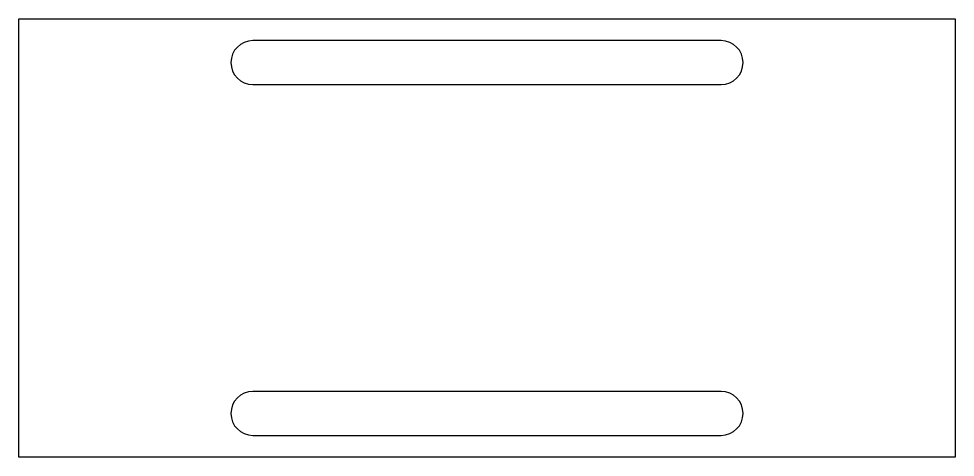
# Model space of a CAD drawing. Extents: x -32 to 32, y -15 to 15.
import ezdxf

# ---------------------------------------------------------------- set-up
doc = ezdxf.new("R2010")
doc.units = 0
doc.layers.get('0').update_dxf_attribs({"linetype": 'continuous'})

# ---------------------------------------------------------------- blocks, each defined once
blk = doc.blocks.new('SKETCH')
at = {"color": 7}
blk.add_lwpolyline([(-32, 15), (32, 15), (32, -15), (-32, -15)], close=True, dxfattribs=at)
for points in [[(-16, 13.5, 1), (-16, 10.5), (16, 10.5, 1), (16, 13.5)], [(-16, -10.5, 1), (-16, -13.5), (16, -13.5, 1), (16, -10.5)]]:
    blk.add_lwpolyline(points, format="xyb", close=True, dxfattribs=at)

msp = doc.modelspace()

# ---------------------------------------------------------------- block references
at = {"color": 7}
msp.add_blockref('SKETCH', (0, 0), dxfattribs=at)

doc.saveas('drawing.dxf')
